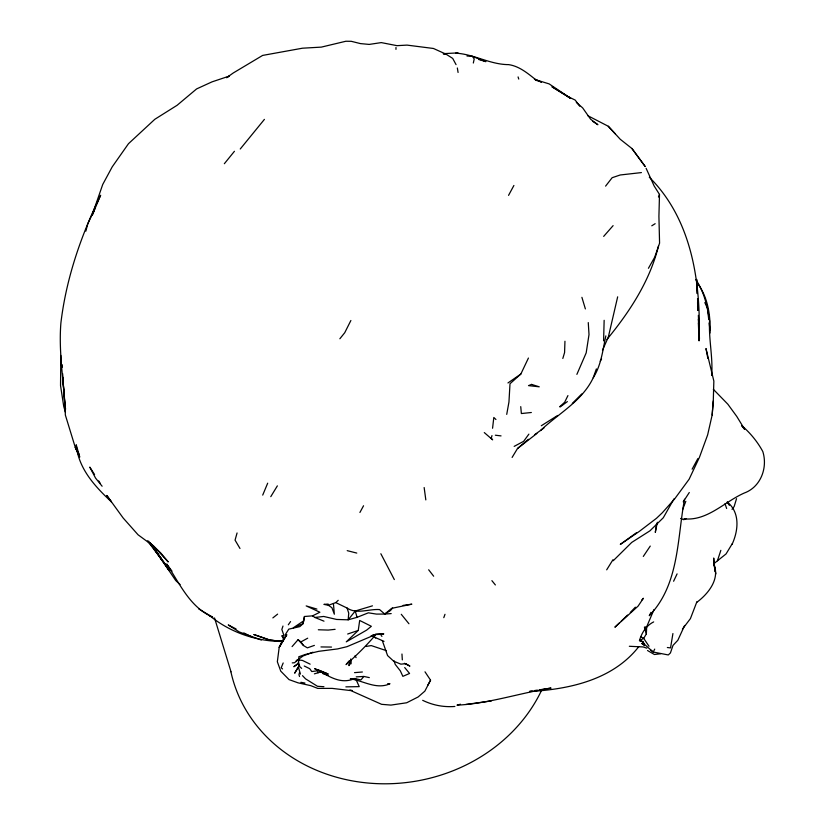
<?xml version="1.0" encoding="UTF-8"?>
<svg xmlns="http://www.w3.org/2000/svg" width="825" height="825" viewBox="0 0 825 825"><rect width="100%" height="100%" fill="white"/><g stroke="black" fill="none" stroke-linecap="round" stroke-linejoin="round"><path stroke-width="1.24" d="M350.749 659.062L350.718 664.094L350.883 659.392M395.969 49.356L395.979 47.499M695.733 279.52C704.168 291.782 707.499 306.549 709.572 321.069C708.623 339.364 713.058 357.39 711.686 375.519M60.813 355.431L60.534 385.533L63.742 406.436L65.433 412.263M603.591 340.869L604.148 320.317M646.109 168.31L654.153 185.976L659.495 194.442L658.917 216.336L659.577 243.148L654.658 257.287L648.429 268.29M636.642 532.599L620.297 544.407L639.262 531.444L656.463 518.317L662.32 512.748L674.716 498.836L689.133 479.212L699.466 457.267L707.644 434.888L712.15 415.027L713.285 400.898L713.852 381.088L705.983 348.532L707.85 358.421M564.95 341.251L564.578 352.564L562.825 358.463M684.626 625.463L677.841 640.262L673.014 645.387L670.426 652.926L668.312 654.947L653.225 652.049L645.026 644.83L642.458 641.602L639.468 640.613L643.706 638.364L646.357 633.878L646.687 626.773L653.977 609.562M712.15 415.027L713.285 400.898M492.566 428.257L493.814 417.471L495.938 419.502M300.444 674.087L298.382 667.095L294.669 673.2L298.815 666.105L298.392 663.217L293.844 666.734L298.423 663.517L298.949 658.979L303.012 655.988L312.943 652.214M709.943 333.063C710.82 315.892 707.85 296.495 696.939 282.645M714.038 564.805C719.947 579.449 707.933 594.031 696.867 602.281M358.256 630.444L359.679 620.462L371.343 626.299L366.609 630.135L346.273 641.85L358.256 630.444L347.665 634.023M656.597 523.834L655.308 532.362L657.35 522.277M540.499 430.537C558.566 413.387 582.192 401.115 593.227 377.778C601.312 364.97 602.714 350.274 605.839 335.899M349.821 660.794L348.975 665.641L350.78 659.515M506.725 414.377L508.953 402.002L510.005 383.728L520.822 374.076L528.433 358.04M285.161 634.879L288.781 629.145L299.857 626.608L303.115 623.638L304.446 616.492L312.541 615.852L319.894 612.222L306.178 605.911L316.903 609.077M304.446 616.492L303.115 623.638L293.318 627.794L303.652 620.843M617.667 296.835L608.314 337.136L602.487 350.233M684.513 499.249C677.129 539.014 679.305 584.502 649.275 615.697L650.977 612.346M473.333 63.03L474.2 58.957L472.488 56.378L466.981 56.017M672.922 633.559L670.539 647.903L667.342 647.512M713.769 563.743L726.052 553.936L732.208 543.788M299.485 672.612L298.97 674.675L299.527 676.521M85.852 231.175L87.79 223.792L95.318 207.828M491.978 435.579L491.257 438.292L492.649 439.828L484.285 432.578M658.546 245.86C649.78 281.191 629.692 311.726 606.952 339.436M237.074 532.96L235.063 540.138L239.982 548.46M717.43 560.773L720.844 550.347M653.668 621.906C646.295 625.536 641.623 632.878 639.468 640.613L641.829 641.118M736.539 498.661L734.137 506.581L732.023 509.314M732.074 544.356C738.365 530.64 740.303 512.655 727.32 502.033M282.985 626.041L281.851 629.444L284.017 635.766L282.026 635.869L283.604 639.292M92.204 214.892L102.723 184.48L112.231 166.836L128.483 143.694L154.832 119.285L177.086 105.301L196.618 88.914L211.994 81.871L229.402 76.055L226.607 77.705L233.207 73.002L262.639 55.419L302.497 48.201L321.317 47.118L345.861 41.25L351.264 41.312L360.463 43.601L369.208 44.416L381.274 42.601L396.98 45.664L407.024 45.107L433.465 48.479L445.871 54.089L452.698 58.4L456.05 64.618M593.227 377.778L596.382 368.909M443.788 617.667L444.995 614.305M682.636 509.53L685.822 501.291M658.453 197L659.495 194.442M283.181 662.97L281.212 667.776L282.562 668.941M262.711 495.103L267.682 483.182M576.881 374.375L586.183 352.873L589.009 334.568L588.266 322.585M696.877 601.796L690.422 618.616L682.399 629.155M93.864 211.468L92.297 214.954L100.64 195.226C81.015 235.537 66.165 278.427 60.885 323.091C58.534 352.492 63.793 381.573 65.34 410.85L62.813 377.706L65.34 410.85M673.602 581.243L677.088 573.88M567.93 395.598L564.651 402.26L559.721 406.725M350.883 320.512L344.737 332.712L339.859 338.766M654.71 649.1L653.225 652.049L650.482 649.925M424.999 671.818L430.557 680.171L424.854 691.144L418.12 696.97L406.673 702.776L390.926 705.097L381.593 704.323L350.842 690.597L332.217 688.39L317.738 688.401L310.788 685.658L298.011 682.822L289.039 679.604L280.758 671.158L277.344 661.774L279.19 647.357L282.325 640.87L286.708 634.807L282.954 641.077M430.557 680.171L427.711 685.338M508.551 195.36L513.903 185.47M359.917 512.459L363.547 505.756M692.123 469.188L697.868 458.587M674.015 498.826L663.279 517.77L649.925 530.836L631.713 542.427L613.233 560.722M600.218 361.175L601.538 358.957M281.696 643.17L279.19 647.357L286.708 634.807M512.108 457.432L517.492 448.532L528.371 439.282M270.775 496.66L277.365 485.863M606.684 569.827L612.965 559.732M683.213 501.837L689.298 492.494M643.304 556.432L650.255 546.078M288.307 624.793L290.555 621.565M528.887 434.136L523.627 441.334L514.171 446.377M605.591 186.13L612.15 177.705L620.214 174.983L641.417 172.59M372.457 605.839L355.255 611.005L348.16 619.822L336.631 619.451L323.699 616.45L314.892 617.461L312.541 615.852M348.965 661L346.067 664.61C356.441 655.442 366.176 645.903 375.035 635.498L373.024 634.941M264.412 119.378L240.25 148.995M224.348 163.711L234.434 151.284M369.322 677.614L363.866 676.438L360.917 679.944L354.781 678.532L350.326 678.841C363.567 680.78 376.375 689.906 389.967 683.75L387.606 683.739M392.618 608.015L390.39 610.603L384.759 614.068L376.437 614.089L368.363 612.82L357.05 617.337L348.16 619.822L348.748 613.181L347.067 608.035L335.775 602.601L328.402 605.282L323.905 604.374L328.133 604.075L328.402 605.282L331.897 607.695L334.342 614.212L333.444 603.828M292.081 646.594L298.083 639.695L300.919 641.912L303.517 645.552L307.374 647.862L314.377 645.398M603.673 236.393L613.109 225.638M635.343 607.179L630.3 612.48M641.788 600.033L643.397 598.249L638.117 606.097L614.883 627.217L619.42 622.885M638.715 646.759C612.748 679.831 569.508 689.288 529.629 691.525M572.303 403.425L581.759 393.989M621.235 621.153L627.577 615.089M335.775 602.601L338.209 600.311M347.067 608.035C356.802 614.635 368.816 608.778 379.562 609.572L384.759 614.068L391.607 608.355L411.85 604.178L403.074 605.406M272.858 617.904L277.633 614.12M517.492 448.532L536.889 433.455M560.165 406.931L567.383 401.6M534.528 434.765L543.953 428.02M507.952 382.955L520.822 374.076M541.303 425.752L557.659 415.46M651.781 225.803L655.153 223.688M297.031 660.093L298.949 658.979L294.546 662.733L292.256 662.887M300.919 641.912L307.704 638.189M296.175 660.784L299.093 659.216L298.763 656.793L305.271 654.483L318.739 651.317L337.6 648.924L346.995 646.676L375.427 634.611L383.8 633.899L375.509 634.373L371.023 635.9M686.132 518.708L683.75 519.698L680.625 518.44M643.005 641.376L642.458 641.602L644.315 645.645M373.447 636.054L375.035 635.498M314.387 673.86L322.132 671.488M460.463 704.23L456.978 705.169C489.019 703.601 519.554 693.072 551.059 688.071L539.756 689.772M354.781 678.532C339.405 685.245 327.721 675.046 314.665 668.652L328.185 674.035L317.594 669.632M365.98 646.46L371.25 645.583L386.42 650.667M529.722 691.288L532.228 690.907M534.734 690.525L537.25 690.154M646.687 626.773L644.408 627.103L646.357 633.878M465.867 704.478L491.391 700.93M455.668 53.171C473.56 54.007 490.225 64.639 508.674 64.628C519.843 66.278 528.402 73.972 536.962 80.654M660.567 653.782L654.411 654.503L647.532 650.523M335.105 629.331L328.206 630.073L318.326 629.764M531.352 412.5L521.369 413.542L520.74 406.632M405.735 663.671L400.868 664.156L393.628 661.155L387.575 655.576L382.346 640.736M354.523 672.643L362.381 671.993M384.759 614.068L391.205 613.594M356.214 676.871L363.866 676.438M443.355 53.656L458.061 52.893M345.861 686.864L359.226 686.627L355.833 679.078M683.935 518.822C707.231 521.297 724.35 501.796 744.232 493.041C760.774 487.08 767.931 467.641 762.795 451.512C757.505 441.767 750.461 433.177 742.098 425.917M320.956 646.934L331.526 647.068M375.509 634.373L380.48 634.466M454.874 706.458C443.541 707.345 432.702 705.2 422.689 700.332M443.396 53.986L445.871 54.089M323.926 686.699L317.501 686.297L305.549 678.851L302.497 675.654M171.992 571.158L166.65 564.001C179.118 582.512 188.863 605.21 209.767 615.739C230.154 632.414 256.616 641.582 282.913 641.468L269.744 640.035L254.007 634.58L269.744 640.035L273.374 640.396M275.808 640.643L283.088 641.365M495.34 435.208L501.043 435.899M629.341 646.284L643.191 646.944L646.831 648.182M297.804 659.835L302.424 660.423L310.148 664.166M300.888 682.296L304.941 683.059M349.924 689.989L352.399 690.577M347.212 550.646L356.771 553.08M478.809 59.534L485.904 61.638L472.488 56.378M534.425 79.365L549.13 83.892L570.632 98.278M322.853 673.633L328.463 675.397M236.043 628.928L228.257 624.938L239.312 631.971L261.329 640.035M314.892 617.461L323.998 621.173M643.82 644.191L641.654 643.387L644.325 645.088M535.538 79.881L541.396 82.118M372.364 636.261L384.017 641.355M534.652 79.19L541.468 82.057M304.25 666.002L309.726 668.693L311.767 671.55L317.522 670.787L318.079 672.829M198.65 608.85L212.778 617.347M567.311 96.257L570.57 98.288L551.977 86.769L567.311 96.257L575.2 100.093L579.707 106.219M587.895 115.737L608.293 126.277L620.256 139.281L631.929 148.51L645.16 166.475L631.929 148.51M212.056 616.863L209.767 615.739L210.643 616.316M404.384 663.3L409.912 666.105L405.952 663.805M243.829 632.93L251.625 636.921M640.613 636.704L643.706 638.364L649.007 646.274M592.556 121.254L597.898 124.73L590.628 119.233L582.656 107.879L576.335 102.413M373.797 636.766L375.695 638.003M301.661 668.353L299.898 666.847L298.299 661.928M180.097 584.564L175.725 580.532L151.748 545.129M151.965 544.5L160.803 553.028L168.228 561.918L153.78 546.315L138.084 534.806L123.142 517.976L106.786 495.433L111.468 501.909C94.865 486.379 78.365 468.538 76.209 444.768L79.736 456.926M713.316 389.287L727.825 404.178L736.766 416.429L744.614 429.268L741.747 425.865M147.428 540.818L169.434 569.848L150.088 543.232L169.177 570.611L167.403 567.311M381.14 635.508L381.934 636.353M649.296 177.21C692.196 219.78 701.033 283.119 699.074 340.869L698.373 322.946M615.233 133.784L608.293 126.277M298.083 639.695L303.517 645.552M282.026 635.869L283.357 637.447M149.717 543.18L154.574 549.068L148.583 541.097M404.704 667.549L409.571 673.468L402.868 676.345L400.311 670.828L395.237 664.403L393.989 660.753M491.896 580.656L495.371 584.946M401.27 614.295L408.942 623.752M102.114 486.224L95.556 478.098L89.781 467.105L94.576 474.54M428.67 569.776L433.661 576.211M150.16 542.788L161.927 559.701L158.369 554.472M727.217 502.167L729.393 505.343M152.677 546.098L156.946 552.379M153.378 547.006L154.718 549.038M98.691 480.913L100.062 483.037M380.851 553.74L394.329 579.583M78.963 454.162L75.281 447.387L65.34 414.985L65.154 406.642L65.608 409.169M78.076 452.585L75.281 447.387L79.602 457.06M355.101 655.669L356.07 657.628M704.839 302.6L707.407 308.21L708.716 319.306M643.335 642.304L643.995 644.16M713.986 564.795L715.873 573.86M725.02 503.714L726.639 508.489M518.079 76.921L518.75 79.076M214.541 617.946L231.01 671.787M581.903 297.33L585.379 308.921M355.255 611.005L357.05 617.337M457.349 67.99L458.081 72.466M424.153 487.534L425.824 499.909M709.149 322.998L710.026 330.392M715.058 571.55L713.697 558.02L713.78 562.547M401.961 654.019L402.322 659.897M697.579 306.302L697.806 310.159M698.332 319.162L699.445 338.456L698.352 315.346M62.143 364.681L62.288 367.249M62.648 373.653L63.154 382.635M697.558 298.66L698.105 310.221M697.558 302.455L697.857 310.138M541.602 690.257A163.855 144.602 -9.3 0 1 373.983 783.482A163.855 144.602 -9.3 0 1 230.907 671.818M531.578 384.409L528.505 385.626L539.251 386.812L531.578 384.409M697.321 293.535L696.651 279.407L697.208 293.494"/></g></svg>
